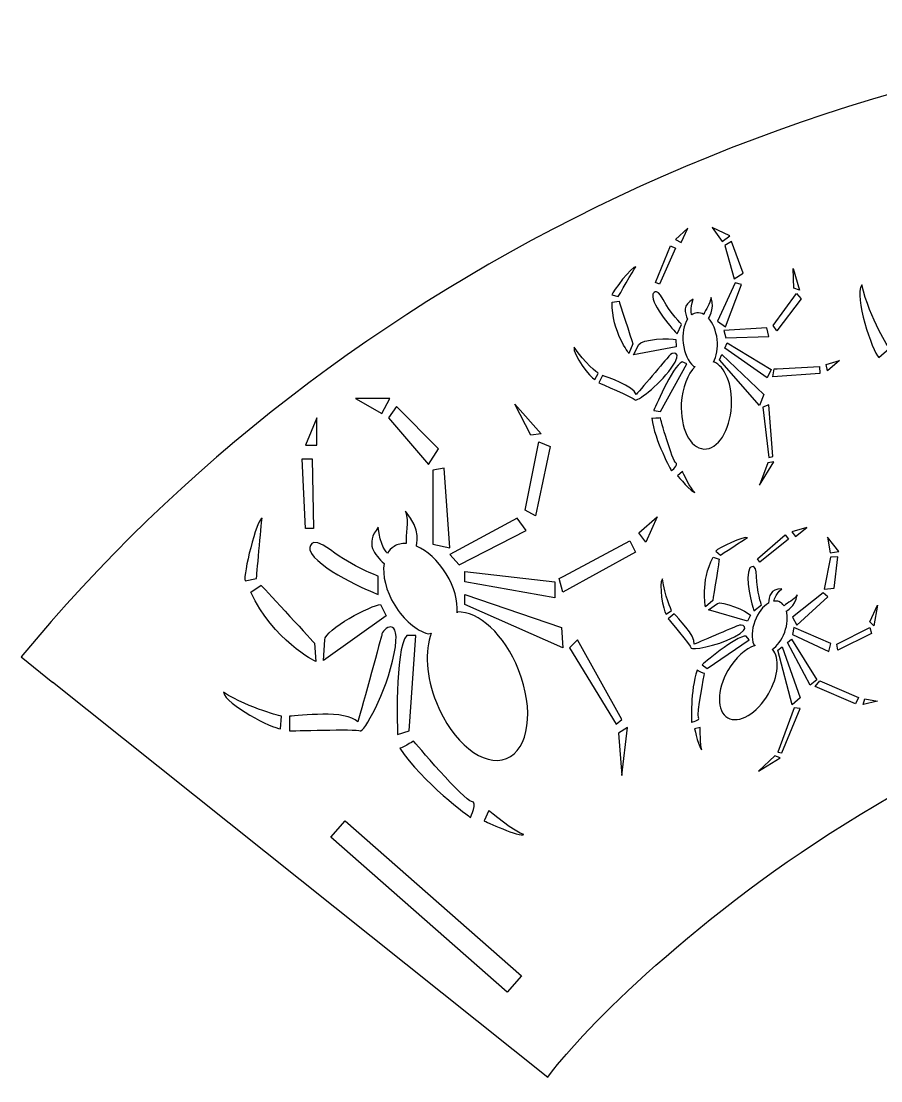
# Model space of a CAD drawing. Header units: centimetres. Extents: x -11 to 11, y -4.2 to 4.2.
# Drawn here: x -10.97 to -4.13, y -4.22 to 4.22 of the extents above; entities that cross this region are included whole.
import ezdxf

# ---------------------------------------------------------------- set-up
doc = ezdxf.new("R2010")
doc.units = ezdxf.units.CM
doc.header["$MEASUREMENT"] = 0
doc.layers.add('Camada 1', color=7, linetype='Continuous')

msp = doc.modelspace()

# ---------------------------------------------------------------- linework, layer by layer
at = {"layer": 'Camada 1'}
msp.add_open_spline([(10.71861, -1.06472), (10.71861, -1.06472), (9.12537, -2.3629), (9.12537, -2.3629), (9.12537, -2.3629), (9.12537, -2.3629), (9.12537, -2.3629), (9.12537, -2.3629), (9.12537, -2.3629), (9.12537, -2.3629), (8.46979, -2.91135), (8.46979, -2.91135), (8.46979, -2.91135), (8.46979, -2.91135), (8.82354, -3.13651), (8.82354, -3.13651), (8.82354, -3.13651), (8.82354, -3.13651), (7.47319, -4.13317), (7.47319, -4.13317), (7.47319, -4.13317), (7.47319, -4.13317), (7.40876, -3.68303), (7.40876, -3.68303), (7.40876, -3.68303), (7.40876, -3.68303), (6.78101, -4.22069), (6.78101, -4.22069), (6.78101, -4.22069), (6.52122, -3.93782), (4.72874, -1.20719), (0.40225, -0.84098), (0.40225, -0.84098), (-3.28406, -0.52893), (-6.35087, -3.58807), (-6.7778, -4.19211), (-6.7778, -4.19211), (-6.7778, -4.19211), (-10.72454, -1.04247), (-10.72454, -1.04247), (-10.72454, -1.04247), (-10.72454, -1.04247), (-10.72023, -1.0466), (-10.72023, -1.0466), (-10.72023, -1.0466), (-10.72023, -1.0466), (-10.97341, -0.84335), (-10.97341, -0.84335), (-10.97341, -0.84335), (-8.48, 2.18177), (-4.45632, 4.22073), (0.05255, 4.22073), (0.05255, 4.22073), (4.51025, 4.22073), (8.47461, 2.13171), (10.97344, -0.83514), (10.97344, -0.83514), (10.97344, -0.83514), (10.71861, -1.06472), (10.71861, -1.06472)], degree=3, knots=[0, 0, 0, 0, 0.0625, 0.0625, 0.0625, 0.0625, 0.125, 0.125, 0.125, 0.125, 0.1875, 0.1875, 0.1875, 0.1875, 0.25, 0.25, 0.25, 0.25, 0.3125, 0.3125, 0.3125, 0.3125, 0.375, 0.375, 0.375, 0.375, 0.4375, 0.4375, 0.4375, 0.4375, 0.5, 0.5, 0.5, 0.5, 0.5625, 0.5625, 0.5625, 0.5625, 0.625, 0.625, 0.625, 0.625, 0.6875, 0.6875, 0.6875, 0.6875, 0.75, 0.75, 0.75, 0.75, 0.8125, 0.8125, 0.8125, 0.8125, 0.875, 0.875, 0.875, 0.875, 1, 1, 1, 1], dxfattribs=at)
at = {"layer": 'Camada 1', "color": 7}
for points, knots in [([(-5.7622, 2.48053), (-5.7622, 2.48053), (-5.66343, 2.57097), (-5.66343, 2.57097), (-5.66343, 2.57097), (-5.66343, 2.57097), (-5.71548, 2.45892), (-5.71548, 2.45892), (-5.71548, 2.45892), (-5.71548, 2.45892), (-5.7622, 2.48053), (-5.7622, 2.48053)], [0, 0, 0, 0, 0.25, 0.25, 0.25, 0.25, 0.5, 0.5, 0.5, 0.5, 1, 1, 1, 1]), ([(-5.46783, 2.57671), (-5.46783, 2.57671), (-5.32776, 2.51176), (-5.32776, 2.51176), (-5.32776, 2.51176), (-5.32776, 2.51176), (-5.38861, 2.46619), (-5.38861, 2.46619), (-5.38861, 2.46619), (-5.38861, 2.46619), (-5.46783, 2.57671), (-5.46783, 2.57671)], [0, 0, 0, 0, 0.25, 0.25, 0.25, 0.25, 0.5, 0.5, 0.5, 0.5, 1, 1, 1, 1]), ([(-5.36919, 2.4345), (-5.36919, 2.4345), (-5.3149, 2.46606), (-5.3149, 2.46606), (-5.3149, 2.46606), (-5.3149, 2.46606), (-5.22224, 2.21312), (-5.22224, 2.21312), (-5.22224, 2.21312), (-5.22224, 2.21312), (-5.2946, 2.16719), (-5.2946, 2.16719), (-5.2946, 2.16719), (-5.2946, 2.16719), (-5.36919, 2.4345), (-5.36919, 2.4345)], [0, 0, 0, 0, 0.2, 0.2, 0.2, 0.2, 0.4, 0.4, 0.4, 0.4, 0.6, 0.6, 0.6, 0.6, 1, 1, 1, 1]), ([(-5.76014, 2.41153), (-5.76014, 2.41153), (-5.80218, 2.43098), (-5.80218, 2.43098), (-5.80218, 2.43098), (-5.80218, 2.43098), (-5.92029, 2.13962), (-5.92029, 2.13962), (-5.92029, 2.13962), (-5.92029, 2.13962), (-5.88761, 2.12446), (-5.88761, 2.12446), (-5.88761, 2.12446), (-5.88761, 2.12446), (-5.76014, 2.41153), (-5.76014, 2.41153)], [0, 0, 0, 0, 0.2, 0.2, 0.2, 0.2, 0.4, 0.4, 0.4, 0.4, 0.6, 0.6, 0.6, 0.6, 1, 1, 1, 1]), ([(-6.26753, 2.03961), (-6.266, 2.06726), (-6.10381, 2.27017), (-6.07833, 2.26395), (-6.07833, 2.26395), (-6.09598, 2.2381), (-6.2165, 2.02731), (-6.2165, 2.02731), (-6.2165, 2.02731), (-6.2165, 2.02731), (-6.26753, 2.03961), (-6.26753, 2.03961)], [0, 0, 0, 0, 0.25, 0.25, 0.25, 0.25, 0.5, 0.5, 0.5, 0.5, 1, 1, 1, 1]), ([(-4.77375, 2.07882), (-4.77375, 2.07882), (-4.82481, 2.25008), (-4.82481, 2.25008), (-4.82481, 2.25008), (-4.82481, 2.25008), (-4.8179, 2.09363), (-4.8179, 2.09363), (-4.8179, 2.09363), (-4.8179, 2.09363), (-4.77375, 2.07882), (-4.77375, 2.07882)], [0, 0, 0, 0, 0.25, 0.25, 0.25, 0.25, 0.5, 0.5, 0.5, 0.5, 1, 1, 1, 1]), ([(-5.94278, 2.04223), (-5.94278, 2.04223), (-5.91966, 2.11666), (-5.85872, 2.00323), (-5.85872, 2.00323), (-5.79779, 1.88986), (-5.71241, 1.80487), (-5.71241, 1.80487), (-5.71241, 1.80487), (-5.71241, 1.80487), (-5.74707, 1.7301), (-5.74707, 1.7301), (-5.74707, 1.7301), (-5.77075, 1.7524), (-5.95413, 1.95669), (-5.94278, 2.04223)], [0, 0, 0, 0, 0.2, 0.2, 0.2, 0.2, 0.4, 0.4, 0.4, 0.4, 0.6, 0.6, 0.6, 0.6, 1, 1, 1, 1]), ([(-5.2868, 2.13509), (-5.2868, 2.13509), (-5.23573, 2.12279), (-5.23573, 2.12279), (-5.23573, 2.12279), (-5.23573, 2.12279), (-5.36398, 1.7851), (-5.36398, 1.7851), (-5.36398, 1.7851), (-5.36398, 1.7851), (-5.42761, 1.83164), (-5.42761, 1.83164), (-5.42761, 1.83164), (-5.42761, 1.83164), (-5.2868, 2.13509), (-5.2868, 2.13509)], [0, 0, 0, 0, 0.2, 0.2, 0.2, 0.2, 0.4, 0.4, 0.4, 0.4, 0.6, 0.6, 0.6, 0.6, 1, 1, 1, 1]), ([(-4.05834, 1.61368), (-4.05834, 1.61368), (-4.14229, 1.54171), (-4.14229, 1.54171), (-4.14229, 1.54171), (-4.19253, 1.59061), (-4.34025, 2.02759), (-4.27781, 2.12051), (-4.27781, 2.12051), (-4.21026, 1.8453), (-4.05834, 1.61368), (-4.05834, 1.61368)], [0, 0, 0, 0, 0.25, 0.25, 0.25, 0.25, 0.5, 0.5, 0.5, 0.5, 1, 1, 1, 1]), ([(-4.98427, 1.79619), (-4.98427, 1.79619), (-4.95305, 1.75335), (-4.95305, 1.75335), (-4.95305, 1.75335), (-4.95305, 1.75335), (-4.7602, 2.01011), (-4.7602, 2.01011), (-4.7602, 2.01011), (-4.7602, 2.01011), (-4.79822, 2.0504), (-4.79822, 2.0504), (-4.79822, 2.0504), (-4.79822, 2.0504), (-4.98427, 1.79619), (-4.98427, 1.79619)], [0, 0, 0, 0, 0.2, 0.2, 0.2, 0.2, 0.4, 0.4, 0.4, 0.4, 0.6, 0.6, 0.6, 0.6, 1, 1, 1, 1]), ([(-6.13172, 1.5737), (-6.13172, 1.5737), (-6.10177, 1.65056), (-6.10177, 1.65056), (-6.10177, 1.65056), (-6.1146, 1.69625), (-6.2108, 1.99055), (-6.2108, 1.99055), (-6.2108, 1.99055), (-6.2108, 1.99055), (-6.26583, 1.98206), (-6.26583, 1.98206), (-6.26583, 1.98206), (-6.26806, 1.74476), (-6.13172, 1.5737), (-6.13172, 1.5737)], [0, 0, 0, 0, 0.2, 0.2, 0.2, 0.2, 0.4, 0.4, 0.4, 0.4, 0.6, 0.6, 0.6, 0.6, 1, 1, 1, 1]), ([(-5.49873, 1.85522), (-5.46373, 1.81712), (-5.43724, 1.75635), (-5.42909, 1.68581), (-5.42909, 1.68581), (-5.42089, 1.61527), (-5.43293, 1.54992), (-5.45825, 1.50478), (-5.45825, 1.50478), (-5.45825, 1.50478), (-5.45695, 1.50796), (-5.45695, 1.50796), (-5.45695, 1.50796), (-5.36699, 1.47102), (-5.30556, 1.32471), (-5.3149, 1.15374), (-5.3149, 1.15374), (-5.32548, 0.9593), (-5.42359, 0.80653), (-5.53403, 0.81253), (-5.53403, 0.81253), (-5.64447, 0.81856), (-5.72535, 0.9811), (-5.71474, 1.17559), (-5.71474, 1.17559), (-5.70786, 1.3019), (-5.66405, 1.41062), (-5.60396, 1.46967), (-5.60396, 1.46967), (-5.60396, 1.46967), (-5.61827, 1.47292), (-5.61827, 1.47292), (-5.61827, 1.47292), (-5.6592, 1.50943), (-5.69108, 1.57595), (-5.70019, 1.65445), (-5.70019, 1.65445), (-5.70903, 1.73076), (-5.69434, 1.80087), (-5.66463, 1.84601), (-5.66463, 1.84601), (-5.68529, 1.90004), (-5.70784, 1.96166), (-5.61928, 2.00569), (-5.61928, 2.00569), (-5.64926, 1.92878), (-5.63164, 1.88112), (-5.63164, 1.88112), (-5.63164, 1.88112), (-5.61928, 1.88988), (-5.60558, 1.89541), (-5.59095, 1.8971), (-5.59095, 1.8971), (-5.57227, 1.89924), (-5.5537, 1.89496), (-5.53615, 1.88535), (-5.53615, 1.88535), (-5.5202, 1.92565), (-5.48456, 1.96581), (-5.47686, 2.0191), (-5.47686, 2.0191), (-5.4461, 1.91401), (-5.49873, 1.85522), (-5.49873, 1.85522)], [0, 0, 0, 0, 0.0588235, 0.0588235, 0.0588235, 0.0588235, 0.1176471, 0.1176471, 0.1176471, 0.1176471, 0.1764706, 0.1764706, 0.1764706, 0.1764706, 0.2352941, 0.2352941, 0.2352941, 0.2352941, 0.2941176, 0.2941176, 0.2941176, 0.2941176, 0.3529412, 0.3529412, 0.3529412, 0.3529412, 0.4117647, 0.4117647, 0.4117647, 0.4117647, 0.4705882, 0.4705882, 0.4705882, 0.4705882, 0.5294118, 0.5294118, 0.5294118, 0.5294118, 0.5882353, 0.5882353, 0.5882353, 0.5882353, 0.6470588, 0.6470588, 0.6470588, 0.6470588, 0.7058824, 0.7058824, 0.7058824, 0.7058824, 0.7647059, 0.7647059, 0.7647059, 0.7647059, 0.8235294, 0.8235294, 0.8235294, 0.8235294, 0.8823529, 0.8823529, 0.8823529, 0.8823529, 1, 1, 1, 1]), ([(-5.377, 1.75706), (-5.377, 1.75706), (-5.03214, 1.7787), (-5.03214, 1.7787), (-5.03214, 1.7787), (-5.03214, 1.7787), (-5.01859, 1.71002), (-5.01859, 1.71002), (-5.01859, 1.71002), (-5.01859, 1.71002), (-5.35911, 1.69774), (-5.35911, 1.69774), (-5.35911, 1.69774), (-5.35911, 1.69774), (-5.377, 1.75706), (-5.377, 1.75706)], [0, 0, 0, 0, 0.2, 0.2, 0.2, 0.2, 0.4, 0.4, 0.4, 0.4, 0.6, 0.6, 0.6, 0.6, 1, 1, 1, 1]), ([(-5.75556, 1.6262), (-5.75556, 1.6262), (-5.75723, 1.68367), (-5.75723, 1.68367), (-5.75723, 1.68367), (-5.79459, 1.70103), (-6.03372, 1.68711), (-6.05322, 1.64509), (-6.05322, 1.64509), (-6.05322, 1.64509), (-6.09693, 1.56317), (-6.09693, 1.56317), (-6.09693, 1.56317), (-6.09693, 1.56317), (-5.75556, 1.6262), (-5.75556, 1.6262)], [0, 0, 0, 0, 0.2, 0.2, 0.2, 0.2, 0.4, 0.4, 0.4, 0.4, 0.6, 0.6, 0.6, 0.6, 1, 1, 1, 1]), ([(-6.37585, 1.4145), (-6.37585, 1.4145), (-6.40432, 1.36529), (-6.40432, 1.36529), (-6.40432, 1.36529), (-6.43702, 1.38048), (-6.58302, 1.56733), (-6.56855, 1.62307), (-6.56855, 1.62307), (-6.48896, 1.50102), (-6.37585, 1.4145), (-6.37585, 1.4145)], [0, 0, 0, 0, 0.25, 0.25, 0.25, 0.25, 0.5, 0.5, 0.5, 0.5, 1, 1, 1, 1]), ([(-5.81104, 1.55547), (-5.79802, 1.58349), (-5.68579, 1.60524), (-5.79432, 1.45691), (-5.79432, 1.45691), (-5.90285, 1.30861), (-6.07205, 1.18846), (-6.08176, 1.20429), (-6.08176, 1.20429), (-6.09144, 1.22017), (-6.37129, 1.33865), (-6.37129, 1.33865), (-6.37129, 1.33865), (-6.37129, 1.33865), (-6.34314, 1.39932), (-6.34314, 1.39932), (-6.34314, 1.39932), (-6.30573, 1.38199), (-6.09663, 1.31905), (-6.07374, 1.24602), (-6.07374, 1.24602), (-6.02475, 1.30274), (-5.81104, 1.55547), (-5.81104, 1.55547)], [0, 0, 0, 0, 0.1428571, 0.1428571, 0.1428571, 0.1428571, 0.2857143, 0.2857143, 0.2857143, 0.2857143, 0.4285714, 0.4285714, 0.4285714, 0.4285714, 0.5714286, 0.5714286, 0.5714286, 0.5714286, 0.7142857, 0.7142857, 0.7142857, 0.7142857, 1, 1, 1, 1]), ([(-5.34879, 1.65884), (-5.34879, 1.65884), (-5.36829, 1.61683), (-5.36829, 1.61683), (-5.36829, 1.61683), (-5.36829, 1.61683), (-5.02965, 1.38032), (-5.02965, 1.38032), (-5.02965, 1.38032), (-5.02965, 1.38032), (-4.99936, 1.4457), (-4.99936, 1.4457), (-4.99936, 1.4457), (-4.99936, 1.4457), (-5.34879, 1.65884), (-5.34879, 1.65884)], [0, 0, 0, 0, 0.2, 0.2, 0.2, 0.2, 0.4, 0.4, 0.4, 0.4, 0.6, 0.6, 0.6, 0.6, 1, 1, 1, 1]), ([(-5.39216, 1.56545), (-5.39216, 1.56545), (-5.41163, 1.52338), (-5.41163, 1.52338), (-5.41163, 1.52338), (-5.41163, 1.52338), (-5.09225, 1.15963), (-5.09225, 1.15963), (-5.09225, 1.15963), (-5.09225, 1.15963), (-5.05799, 1.24586), (-5.05799, 1.24586), (-5.05799, 1.24586), (-5.05799, 1.24586), (-5.39216, 1.56545), (-5.39216, 1.56545)], [0, 0, 0, 0, 0.2, 0.2, 0.2, 0.2, 0.4, 0.4, 0.4, 0.4, 0.6, 0.6, 0.6, 0.6, 1, 1, 1, 1]), ([(-5.70831, 1.50779), (-5.70831, 1.50779), (-5.67095, 1.49049), (-5.67095, 1.49049), (-5.67095, 1.49049), (-5.67095, 1.49049), (-5.88095, 1.11116), (-5.88095, 1.11116), (-5.88095, 1.11116), (-5.88095, 1.11116), (-5.93413, 1.11883), (-5.93413, 1.11883), (-5.93413, 1.11883), (-5.93413, 1.11883), (-5.78784, 1.47088), (-5.70831, 1.50779)], [0, 0, 0, 0, 0.2, 0.2, 0.2, 0.2, 0.4, 0.4, 0.4, 0.4, 0.6, 0.6, 0.6, 0.6, 1, 1, 1, 1]), ([(-4.97414, 1.45099), (-4.97414, 1.45099), (-4.98613, 1.38844), (-4.98613, 1.38844), (-4.98613, 1.38844), (-4.98613, 1.38844), (-4.61142, 1.41329), (-4.61142, 1.41329), (-4.61142, 1.41329), (-4.61142, 1.41329), (-4.61309, 1.47086), (-4.61309, 1.47086), (-4.61309, 1.47086), (-4.61309, 1.47086), (-4.95112, 1.45173), (-4.95112, 1.45173), (-4.95112, 1.45173), (-4.95112, 1.45173), (-4.97414, 1.45099), (-4.97414, 1.45099)], [0, 0, 0, 0, 0.1666667, 0.1666667, 0.1666667, 0.1666667, 0.3333333, 0.3333333, 0.3333333, 0.3333333, 0.5, 0.5, 0.5, 0.5, 0.6666667, 0.6666667, 0.6666667, 0.6666667, 1, 1, 1, 1]), ([(-4.56057, 1.4862), (-4.56057, 1.4862), (-4.54988, 1.43585), (-4.54988, 1.43585), (-4.54988, 1.43585), (-4.54988, 1.43585), (-4.4555, 1.5169), (-4.4555, 1.5169), (-4.4555, 1.5169), (-4.4555, 1.5169), (-4.56057, 1.4862), (-4.56057, 1.4862)], [0, 0, 0, 0, 0.25, 0.25, 0.25, 0.25, 0.5, 0.5, 0.5, 0.5, 1, 1, 1, 1]), ([(-8.31003, 1.21405), (-8.31003, 1.21405), (-8.03802, 1.21405), (-8.03802, 1.21405), (-8.03802, 1.21405), (-8.03802, 1.21405), (-8.10149, 1.09616), (-8.10149, 1.09616), (-8.10149, 1.09616), (-8.10149, 1.09616), (-8.31003, 1.21405), (-8.31003, 1.21405)], [0, 0, 0, 0, 0.25, 0.25, 0.25, 0.25, 0.5, 0.5, 0.5, 0.5, 1, 1, 1, 1]), ([(-8.04709, 1.05991), (-8.04709, 1.05991), (-7.98362, 1.15058), (-7.98362, 1.15058), (-7.98362, 1.15058), (-7.98362, 1.15058), (-7.64815, 0.81506), (-7.64815, 0.81506), (-7.64815, 0.81506), (-7.64815, 0.81506), (-7.72972, 0.68812), (-7.72972, 0.68812), (-7.72972, 0.68812), (-7.72972, 0.68812), (-8.04709, 1.05991), (-8.04709, 1.05991)], [0, 0, 0, 0, 0.2, 0.2, 0.2, 0.2, 0.4, 0.4, 0.4, 0.4, 0.6, 0.6, 0.6, 0.6, 1, 1, 1, 1]), ([(-6.83212, 0.93296), (-6.83212, 0.93296), (-7.04067, 1.16868), (-7.04067, 1.16868), (-7.04067, 1.16868), (-7.04067, 1.16868), (-6.9137, 0.92391), (-6.9137, 0.92391), (-6.9137, 0.92391), (-6.9137, 0.92391), (-6.83212, 0.93296), (-6.83212, 0.93296)], [0, 0, 0, 0, 0.25, 0.25, 0.25, 0.25, 0.5, 0.5, 0.5, 0.5, 1, 1, 1, 1]), ([(-5.06431, 1.14664), (-5.06431, 1.14664), (-5.01645, 1.16415), (-5.01645, 1.16415), (-5.01645, 1.16415), (-5.01645, 1.16415), (-4.98594, 0.75275), (-4.98594, 0.75275), (-4.98594, 0.75275), (-4.98594, 0.75275), (-5.01796, 0.74484), (-5.01796, 0.74484), (-5.01796, 0.74484), (-5.01796, 0.74484), (-5.06431, 1.14664), (-5.06431, 1.14664)], [0, 0, 0, 0, 0.2, 0.2, 0.2, 0.2, 0.4, 0.4, 0.4, 0.4, 0.6, 0.6, 0.6, 0.6, 1, 1, 1, 1]), ([(-8.709, 0.84229), (-8.709, 0.84229), (-8.6183, 1.05991), (-8.6183, 1.05991), (-8.6183, 1.05991), (-8.6183, 1.05991), (-8.6183, 0.84229), (-8.6183, 0.84229), (-8.6183, 0.84229), (-8.6183, 0.84229), (-8.709, 0.84229), (-8.709, 0.84229)], [0, 0, 0, 0, 0.25, 0.25, 0.25, 0.25, 0.5, 0.5, 0.5, 0.5, 1, 1, 1, 1]), ([(-5.88174, 1.06046), (-5.88174, 1.06046), (-5.78638, 0.71544), (-5.75839, 0.70243), (-5.75839, 0.70243), (-5.73034, 0.68941), (-5.79339, 0.63925), (-5.79339, 0.63925), (-5.79339, 0.63925), (-5.79339, 0.63925), (-5.92706, 0.87714), (-5.95079, 1.05843), (-5.95079, 1.05843), (-5.95297, 1.05377), (-5.88174, 1.06046), (-5.88174, 1.06046)], [0, 0, 0, 0, 0.2, 0.2, 0.2, 0.2, 0.4, 0.4, 0.4, 0.4, 0.6, 0.6, 0.6, 0.6, 1, 1, 1, 1]), ([(-6.95904, 0.32545), (-6.95904, 0.32545), (-6.87742, 0.28007), (-6.87742, 0.28007), (-6.87742, 0.28007), (-6.87742, 0.28007), (-6.75958, 0.83321), (-6.75958, 0.83321), (-6.75958, 0.83321), (-6.75958, 0.83321), (-6.85022, 0.86949), (-6.85022, 0.86949), (-6.85022, 0.86949), (-6.85022, 0.86949), (-6.95904, 0.32545), (-6.95904, 0.32545)], [0, 0, 0, 0, 0.2, 0.2, 0.2, 0.2, 0.4, 0.4, 0.4, 0.4, 0.6, 0.6, 0.6, 0.6, 1, 1, 1, 1]), ([(-8.6546, 0.73344), (-8.6546, 0.73344), (-8.7362, 0.73344), (-8.7362, 0.73344), (-8.7362, 0.73344), (-8.7362, 0.73344), (-8.709, 0.18041), (-8.709, 0.18041), (-8.709, 0.18041), (-8.709, 0.18041), (-8.64553, 0.18041), (-8.64553, 0.18041), (-8.64553, 0.18041), (-8.64553, 0.18041), (-8.6546, 0.73344), (-8.6546, 0.73344)], [0, 0, 0, 0, 0.2, 0.2, 0.2, 0.2, 0.4, 0.4, 0.4, 0.4, 0.6, 0.6, 0.6, 0.6, 1, 1, 1, 1]), ([(-5.02595, 0.70322), (-5.02595, 0.70322), (-4.97777, 0.7092), (-4.97777, 0.7092), (-4.97777, 0.7092), (-4.97777, 0.7092), (-5.09212, 0.52394), (-5.09212, 0.52394), (-5.09212, 0.52394), (-5.09212, 0.52394), (-5.02595, 0.70322), (-5.02595, 0.70322)], [0, 0, 0, 0, 0.25, 0.25, 0.25, 0.25, 0.5, 0.5, 0.5, 0.5, 1, 1, 1, 1]), ([(-7.6935, 0.64277), (-7.6935, 0.64277), (-7.6028, 0.66092), (-7.6028, 0.66092), (-7.6028, 0.66092), (-7.6028, 0.66092), (-7.55745, 0.02626), (-7.55745, 0.02626), (-7.55745, 0.02626), (-7.55745, 0.02626), (-7.6935, 0.05346), (-7.6935, 0.05346), (-7.6935, 0.05346), (-7.6935, 0.05346), (-7.6935, 0.64277), (-7.6935, 0.64277)], [0, 0, 0, 0, 0.2, 0.2, 0.2, 0.2, 0.4, 0.4, 0.4, 0.4, 0.6, 0.6, 0.6, 0.6, 1, 1, 1, 1]), ([(-5.74387, 0.59922), (-5.74387, 0.59922), (-5.70572, 0.63261), (-5.70572, 0.63261), (-5.70572, 0.63261), (-5.70572, 0.63261), (-5.63693, 0.48722), (-5.6064, 0.46732), (-5.6064, 0.46732), (-5.62689, 0.45981), (-5.74387, 0.59922), (-5.74387, 0.59922)], [0, 0, 0, 0, 0.25, 0.25, 0.25, 0.25, 0.5, 0.5, 0.5, 0.5, 1, 1, 1, 1]), ([(-9.18956, -0.23668), (-9.20768, -0.19136), (-9.09889, 0.25293), (-9.05354, 0.26198), (-9.05354, 0.26198), (-9.06262, 0.20761), (-9.09889, -0.21858), (-9.09889, -0.21858), (-9.09889, -0.21858), (-9.09889, -0.21858), (-9.18956, -0.23668), (-9.18956, -0.23668)], [0, 0, 0, 0, 0.25, 0.25, 0.25, 0.25, 0.5, 0.5, 0.5, 0.5, 1, 1, 1, 1]), ([(-7.82468, 0.03848), (-7.74057, 0.00348), (-7.65326, -0.07397), (-7.58793, -0.18057), (-7.58793, -0.18057), (-7.52255, -0.28728), (-7.49326, -0.40052), (-7.50035, -0.49138), (-7.50035, -0.49138), (-7.50035, -0.49138), (-7.50056, -0.48537), (-7.50056, -0.48537), (-7.50056, -0.48537), (-7.3294, -0.47775), (-7.12289, -0.66592), (-7.01108, -0.94598), (-7.01108, -0.94598), (-6.88395, -1.26454), (-6.92745, -1.58135), (-7.10829, -1.6535), (-7.10829, -1.6535), (-7.28921, -1.7257), (-7.53885, -1.52602), (-7.66606, -1.20744), (-7.66606, -1.20744), (-7.74866, -1.00051), (-7.75925, -0.7944), (-7.70699, -0.65552), (-7.70699, -0.65552), (-7.70699, -0.65552), (-7.73223, -0.66092), (-7.73223, -0.66092), (-7.73223, -0.66092), (-7.82475, -0.6329), (-7.92493, -0.5503), (-7.99769, -0.43158), (-7.99769, -0.43158), (-8.06836, -0.31622), (-8.09686, -0.19332), (-8.08281, -0.09921), (-8.08281, -0.09921), (-8.15586, -0.02814), (-8.23746, 0.05348), (-8.12866, 0.18948), (-8.12866, 0.18948), (-8.11961, 0.04444), (-8.05608, -0.01864), (-8.05608, -0.01864), (-8.05608, -0.01864), (-8.04277, 0.00451), (-8.02507, 0.0234), (-8.00295, 0.037), (-8.00295, 0.037), (-7.97467, 0.05436), (-7.94183, 0.06124), (-7.90669, 0.05888), (-7.90669, 0.05888), (-7.91108, 0.13513), (-7.88386, 0.22575), (-7.91108, 0.31645), (-7.91108, 0.31645), (-7.78415, 0.17136), (-7.82468, 0.03848), (-7.82468, 0.03848)], [0, 0, 0, 0, 0.0588235, 0.0588235, 0.0588235, 0.0588235, 0.1176471, 0.1176471, 0.1176471, 0.1176471, 0.1764706, 0.1764706, 0.1764706, 0.1764706, 0.2352941, 0.2352941, 0.2352941, 0.2352941, 0.2941176, 0.2941176, 0.2941176, 0.2941176, 0.3529412, 0.3529412, 0.3529412, 0.3529412, 0.4117647, 0.4117647, 0.4117647, 0.4117647, 0.4705882, 0.4705882, 0.4705882, 0.4705882, 0.5294118, 0.5294118, 0.5294118, 0.5294118, 0.5882353, 0.5882353, 0.5882353, 0.5882353, 0.6470588, 0.6470588, 0.6470588, 0.6470588, 0.7058824, 0.7058824, 0.7058824, 0.7058824, 0.7647059, 0.7647059, 0.7647059, 0.7647059, 0.8235294, 0.8235294, 0.8235294, 0.8235294, 0.8823529, 0.8823529, 0.8823529, 0.8823529, 1, 1, 1, 1]), ([(-7.55745, -0.02816), (-7.55745, -0.02816), (-7.02252, 0.26198), (-7.02252, 0.26198), (-7.02252, 0.26198), (-7.02252, 0.26198), (-6.95, 0.16223), (-6.95, 0.16223), (-6.95, 0.16223), (-6.95, 0.16223), (-7.48493, -0.10974), (-7.48493, -0.10974), (-7.48493, -0.10974), (-7.48493, -0.10974), (-7.55745, -0.02816), (-7.55745, -0.02816)], [0, 0, 0, 0, 0.2, 0.2, 0.2, 0.2, 0.4, 0.4, 0.4, 0.4, 0.6, 0.6, 0.6, 0.6, 1, 1, 1, 1]), ([(-6.05234, 0.14413), (-6.05234, 0.14413), (-5.99792, 0.07156), (-5.99792, 0.07156), (-5.99792, 0.07156), (-5.99792, 0.07156), (-5.90725, 0.27103), (-5.90725, 0.27103), (-5.90725, 0.27103), (-5.90725, 0.27103), (-6.05234, 0.14413), (-6.05234, 0.14413)], [0, 0, 0, 0, 0.25, 0.25, 0.25, 0.25, 0.5, 0.5, 0.5, 0.5, 1, 1, 1, 1]), ([(-4.83415, 0.15326), (-4.83415, 0.15326), (-4.71413, 0.18694), (-4.71413, 0.18694), (-4.71413, 0.18694), (-4.71413, 0.18694), (-4.80446, 0.11566), (-4.80446, 0.11566), (-4.80446, 0.11566), (-4.80446, 0.11566), (-4.83415, 0.15326), (-4.83415, 0.15326)], [0, 0, 0, 0, 0.25, 0.25, 0.25, 0.25, 0.5, 0.5, 0.5, 0.5, 1, 1, 1, 1]), ([(-8.67272, 0.00808), (-8.67272, 0.00808), (-8.69087, 0.14413), (-8.5095, 0.00808), (-8.5095, 0.00808), (-8.32815, -0.12792), (-8.12869, -0.20041), (-8.12869, -0.20041), (-8.12869, -0.20041), (-8.12869, -0.20041), (-8.12869, -0.34551), (-8.12869, -0.34551), (-8.12869, -0.34551), (-8.18311, -0.32738), (-8.6274, -0.13696), (-8.67272, 0.00808)], [0, 0, 0, 0, 0.2, 0.2, 0.2, 0.2, 0.4, 0.4, 0.4, 0.4, 0.6, 0.6, 0.6, 0.6, 1, 1, 1, 1]), ([(-5.43923, -0.00089), (-5.42637, 0.02147), (-5.20637, 0.12193), (-5.18777, 0.10608), (-5.18777, 0.10608), (-5.2133, 0.09203), (-5.402, -0.03256), (-5.402, -0.03256), (-5.402, -0.03256), (-5.402, -0.03256), (-5.43923, -0.00089), (-5.43923, -0.00089)], [0, 0, 0, 0, 0.25, 0.25, 0.25, 0.25, 0.5, 0.5, 0.5, 0.5, 1, 1, 1, 1]), ([(-4.86148, 0.09505), (-4.86148, 0.09505), (-4.8882, 0.12887), (-4.8882, 0.12887), (-4.8882, 0.12887), (-4.8882, 0.12887), (-5.10873, -0.06362), (-5.10873, -0.06362), (-5.10873, -0.06362), (-5.10873, -0.06362), (-5.08794, -0.08992), (-5.08794, -0.08992), (-5.08794, -0.08992), (-5.08794, -0.08992), (-4.86148, 0.09505), (-4.86148, 0.09505)], [0, 0, 0, 0, 0.2, 0.2, 0.2, 0.2, 0.4, 0.4, 0.4, 0.4, 0.6, 0.6, 0.6, 0.6, 1, 1, 1, 1]), ([(-4.54919, 0.10955), (-4.54919, 0.10955), (-4.46008, -0.00327), (-4.46008, -0.00327), (-4.46008, -0.00327), (-4.46008, -0.00327), (-4.52977, -0.01557), (-4.52977, -0.01557), (-4.52977, -0.01557), (-4.52977, -0.01557), (-4.54919, 0.10955), (-4.54919, 0.10955)], [0, 0, 0, 0, 0.25, 0.25, 0.25, 0.25, 0.5, 0.5, 0.5, 0.5, 1, 1, 1, 1]), ([(-6.68703, -0.21859), (-6.68703, -0.21859), (-6.6598, -0.32738), (-6.6598, -0.32738), (-6.6598, -0.32738), (-6.6598, -0.32738), (-6.07957, -0.01001), (-6.07957, -0.01001), (-6.07957, -0.01001), (-6.07957, -0.01001), (-6.12487, 0.08066), (-6.12487, 0.08066), (-6.12487, 0.08066), (-6.12487, 0.08066), (-6.65081, -0.20041), (-6.65081, -0.20041), (-6.65081, -0.20041), (-6.65081, -0.20041), (-6.68703, -0.21859), (-6.68703, -0.21859)], [0, 0, 0, 0, 0.1666667, 0.1666667, 0.1666667, 0.1666667, 0.3333333, 0.3333333, 0.3333333, 0.3333333, 0.5, 0.5, 0.5, 0.5, 0.6666667, 0.6666667, 0.6666667, 0.6666667, 1, 1, 1, 1]), ([(-5.52209, -0.44507), (-5.52209, -0.44507), (-5.46491, -0.39377), (-5.46491, -0.39377), (-5.46491, -0.39377), (-5.45639, -0.3504), (-5.41271, -0.06547), (-5.41271, -0.06547), (-5.41271, -0.06547), (-5.41271, -0.06547), (-5.462, -0.04944), (-5.462, -0.04944), (-5.462, -0.04944), (-5.56353, -0.24565), (-5.52209, -0.44507), (-5.52209, -0.44507)], [0, 0, 0, 0, 0.2, 0.2, 0.2, 0.2, 0.4, 0.4, 0.4, 0.4, 0.6, 0.6, 0.6, 0.6, 1, 1, 1, 1]), ([(-5.16832, -0.13511), (-5.16832, -0.13511), (-5.11784, -0.08299), (-5.11485, -0.20282), (-5.11485, -0.20282), (-5.11186, -0.32262), (-5.07659, -0.42912), (-5.07659, -0.42912), (-5.07659, -0.42912), (-5.07659, -0.42912), (-5.13678, -0.47669), (-5.13678, -0.47669), (-5.13678, -0.47669), (-5.14707, -0.44814), (-5.21367, -0.20141), (-5.16832, -0.13511)], [0, 0, 0, 0, 0.2, 0.2, 0.2, 0.2, 0.4, 0.4, 0.4, 0.4, 0.6, 0.6, 0.6, 0.6, 1, 1, 1, 1]), ([(-4.52699, -0.05005), (-4.52699, -0.05005), (-4.46857, -0.04666), (-4.46857, -0.04666), (-4.46857, -0.04666), (-4.46857, -0.04666), (-4.49784, -0.29574), (-4.49784, -0.29574), (-4.49784, -0.29574), (-4.49784, -0.29574), (-4.57724, -0.30352), (-4.57724, -0.30352), (-4.57724, -0.30352), (-4.57724, -0.30352), (-4.52699, -0.05005), (-4.52699, -0.05005)], [0, 0, 0, 0, 0.2, 0.2, 0.2, 0.2, 0.4, 0.4, 0.4, 0.4, 0.6, 0.6, 0.6, 0.6, 1, 1, 1, 1]), ([(-7.43961, -0.16416), (-7.43961, -0.16416), (-7.43961, -0.24578), (-7.43961, -0.24578), (-7.43961, -0.24578), (-7.43961, -0.24578), (-6.72333, -0.37273), (-6.72333, -0.37273), (-6.72333, -0.37273), (-6.72333, -0.37273), (-6.72333, -0.24578), (-6.72333, -0.24578), (-6.72333, -0.24578), (-6.72333, -0.24578), (-7.43961, -0.16416), (-7.43961, -0.16416)], [0, 0, 0, 0, 0.2, 0.2, 0.2, 0.2, 0.4, 0.4, 0.4, 0.4, 0.6, 0.6, 0.6, 0.6, 1, 1, 1, 1]), ([(-5.79181, -0.47481), (-5.79181, -0.47481), (-5.83613, -0.50373), (-5.83613, -0.50373), (-5.83613, -0.50373), (-5.85693, -0.47738), (-5.89976, -0.26079), (-5.86433, -0.2206), (-5.86433, -0.2206), (-5.84944, -0.35543), (-5.79181, -0.47481), (-5.79181, -0.47481)], [0, 0, 0, 0, 0.25, 0.25, 0.25, 0.25, 0.5, 0.5, 0.5, 0.5, 1, 1, 1, 1]), ([(-8.6274, -0.88044), (-8.6274, -0.88044), (-8.63648, -0.73542), (-8.63648, -0.73542), (-8.63648, -0.73542), (-8.69088, -0.67195), (-9.06262, -0.27301), (-9.06262, -0.27301), (-9.06262, -0.27301), (-9.06262, -0.27301), (-9.14422, -0.32738), (-9.14422, -0.32738), (-9.14422, -0.32738), (-8.97194, -0.7082), (-8.6274, -0.88044), (-8.6274, -0.88044)], [0, 0, 0, 0, 0.2, 0.2, 0.2, 0.2, 0.4, 0.4, 0.4, 0.4, 0.6, 0.6, 0.6, 0.6, 1, 1, 1, 1]), ([(-4.87789, -0.47698), (-4.86485, -0.52334), (-4.86836, -0.58496), (-4.89117, -0.64697), (-4.89117, -0.64697), (-4.914, -0.70904), (-4.95142, -0.75828), (-4.99142, -0.78514), (-4.99142, -0.78514), (-4.99142, -0.78514), (-4.98901, -0.78308), (-4.98901, -0.78308), (-4.98901, -0.78308), (-4.92977, -0.85161), (-4.94017, -0.99893), (-5.01973, -1.13707), (-5.01973, -1.13707), (-5.11022, -1.29421), (-5.25592, -1.37996), (-5.34511, -1.32858), (-5.34511, -1.32858), (-5.43435, -1.2772), (-5.4333, -1.10821), (-5.34281, -0.95102), (-5.34281, -0.95102), (-5.28405, -0.84894), (-5.202, -0.777), (-5.12725, -0.75316), (-5.12725, -0.75316), (-5.12725, -0.75316), (-5.13775, -0.74446), (-5.13775, -0.74446), (-5.13775, -0.74446), (-5.15646, -0.69691), (-5.155, -0.62828), (-5.12957, -0.5592), (-5.12957, -0.5592), (-5.10486, -0.4921), (-5.06324, -0.44001), (-5.01956, -0.41498), (-5.01956, -0.41498), (-5.01403, -0.3614), (-5.00689, -0.30079), (-4.91484, -0.30137), (-4.91484, -0.30137), (-4.97204, -0.35267), (-4.97741, -0.39972), (-4.97741, -0.39972), (-4.97741, -0.39972), (-4.96344, -0.39763), (-4.94976, -0.39879), (-4.9369, -0.40353), (-4.9369, -0.40353), (-4.92044, -0.40959), (-4.90682, -0.42094), (-4.89629, -0.43629), (-4.89629, -0.43629), (-4.86607, -0.40949), (-4.81959, -0.3911), (-4.79088, -0.35006), (-4.79088, -0.35006), (-4.80949, -0.45025), (-4.87789, -0.47698), (-4.87789, -0.47698)], [0, 0, 0, 0, 0.0588235, 0.0588235, 0.0588235, 0.0588235, 0.1176471, 0.1176471, 0.1176471, 0.1176471, 0.1764706, 0.1764706, 0.1764706, 0.1764706, 0.2352941, 0.2352941, 0.2352941, 0.2352941, 0.2941176, 0.2941176, 0.2941176, 0.2941176, 0.3529412, 0.3529412, 0.3529412, 0.3529412, 0.4117647, 0.4117647, 0.4117647, 0.4117647, 0.4705882, 0.4705882, 0.4705882, 0.4705882, 0.5294118, 0.5294118, 0.5294118, 0.5294118, 0.5882353, 0.5882353, 0.5882353, 0.5882353, 0.6470588, 0.6470588, 0.6470588, 0.6470588, 0.7058824, 0.7058824, 0.7058824, 0.7058824, 0.7647059, 0.7647059, 0.7647059, 0.7647059, 0.8235294, 0.8235294, 0.8235294, 0.8235294, 0.8823529, 0.8823529, 0.8823529, 0.8823529, 1, 1, 1, 1]), ([(-4.5842, -0.33341), (-4.5842, -0.33341), (-4.54697, -0.36509), (-4.54697, -0.36509), (-4.54697, -0.36509), (-4.54697, -0.36509), (-4.79539, -0.59183), (-4.79539, -0.59183), (-4.79539, -0.59183), (-4.79539, -0.59183), (-4.82865, -0.52645), (-4.82865, -0.52645), (-4.82865, -0.52645), (-4.82865, -0.52645), (-4.5842, -0.33341), (-4.5842, -0.33341)], [0, 0, 0, 0, 0.2, 0.2, 0.2, 0.2, 0.4, 0.4, 0.4, 0.4, 0.6, 0.6, 0.6, 0.6, 1, 1, 1, 1]), ([(-7.43961, -0.34553), (-7.43961, -0.34553), (-7.43961, -0.42713), (-7.43961, -0.42713), (-7.43961, -0.42713), (-7.43961, -0.42713), (-6.6598, -0.77167), (-6.6598, -0.77167), (-6.6598, -0.77167), (-6.6598, -0.77167), (-6.6689, -0.60848), (-6.6689, -0.60848), (-6.6689, -0.60848), (-6.6689, -0.60848), (-7.43961, -0.34553), (-7.43961, -0.34553)], [0, 0, 0, 0, 0.2, 0.2, 0.2, 0.2, 0.4, 0.4, 0.4, 0.4, 0.6, 0.6, 0.6, 0.6, 1, 1, 1, 1]), ([(-5.18745, -0.55942), (-5.18745, -0.55942), (-5.1647, -0.51092), (-5.1647, -0.51092), (-5.1647, -0.51092), (-5.18846, -0.48081), (-5.39301, -0.39196), (-5.42688, -0.41871), (-5.42688, -0.41871), (-5.42688, -0.41871), (-5.49758, -0.4684), (-5.49758, -0.4684), (-5.49758, -0.4684), (-5.49758, -0.4684), (-5.18745, -0.55942), (-5.18745, -0.55942)], [0, 0, 0, 0, 0.2, 0.2, 0.2, 0.2, 0.4, 0.4, 0.4, 0.4, 0.6, 0.6, 0.6, 0.6, 1, 1, 1, 1]), ([(-8.10149, -0.67192), (-8.10149, -0.6175), (-7.93829, -0.4996), (-8.00174, -0.81696), (-8.00174, -0.81696), (-8.06521, -1.1343), (-8.24653, -1.45167), (-8.27376, -1.43357), (-8.27376, -1.43357), (-8.30096, -1.41539), (-8.83592, -1.43357), (-8.83592, -1.43357), (-8.83592, -1.43357), (-8.83592, -1.43357), (-8.83592, -1.31567), (-8.83592, -1.31567), (-8.83592, -1.31567), (-8.76337, -1.31567), (-8.38258, -1.26125), (-8.29188, -1.36099), (-8.29188, -1.36099), (-8.25564, -1.23408), (-8.10149, -0.67192), (-8.10149, -0.67192)], [0, 0, 0, 0, 0.1428571, 0.1428571, 0.1428571, 0.1428571, 0.2857143, 0.2857143, 0.2857143, 0.2857143, 0.4285714, 0.4285714, 0.4285714, 0.4285714, 0.5714286, 0.5714286, 0.5714286, 0.5714286, 0.7142857, 0.7142857, 0.7142857, 0.7142857, 1, 1, 1, 1]), ([(-8.06521, -0.51778), (-8.06521, -0.51778), (-8.11053, -0.42713), (-8.11053, -0.42713), (-8.11053, -0.42713), (-8.18308, -0.42713), (-8.55482, -0.62655), (-8.55482, -0.70817), (-8.55482, -0.70817), (-8.55482, -0.70817), (-8.5639, -0.87139), (-8.5639, -0.87139), (-8.5639, -0.87139), (-8.5639, -0.87139), (-8.06521, -0.51778), (-8.06521, -0.51778)], [0, 0, 0, 0, 0.2, 0.2, 0.2, 0.2, 0.4, 0.4, 0.4, 0.4, 0.6, 0.6, 0.6, 0.6, 1, 1, 1, 1]), ([(-5.2633, -0.59488), (-5.2407, -0.57707), (-5.13831, -0.60615), (-5.29079, -0.68378), (-5.29079, -0.68378), (-5.44324, -0.76146), (-5.63433, -0.7902), (-5.63573, -0.77297), (-5.63573, -0.77297), (-5.63711, -0.75575), (-5.81993, -0.53977), (-5.81993, -0.53977), (-5.81993, -0.53977), (-5.81993, -0.53977), (-5.77101, -0.50114), (-5.77101, -0.50114), (-5.77101, -0.50114), (-5.74722, -0.53125), (-5.5999, -0.6714), (-5.61157, -0.7417), (-5.61157, -0.7417), (-5.54702, -0.71513), (-5.2633, -0.59488), (-5.2633, -0.59488)], [0, 0, 0, 0, 0.1428571, 0.1428571, 0.1428571, 0.1428571, 0.2857143, 0.2857143, 0.2857143, 0.2857143, 0.4285714, 0.4285714, 0.4285714, 0.4285714, 0.5714286, 0.5714286, 0.5714286, 0.5714286, 0.7142857, 0.7142857, 0.7142857, 0.7142857, 1, 1, 1, 1]), ([(-4.18155, -0.5957), (-4.18155, -0.5957), (-4.15211, -0.43192), (-4.15211, -0.43192), (-4.15211, -0.43192), (-4.15211, -0.43192), (-4.21206, -0.56482), (-4.21206, -0.56482), (-4.21206, -0.56482), (-4.21206, -0.56482), (-4.18155, -0.5957), (-4.18155, -0.5957)], [0, 0, 0, 0, 0.25, 0.25, 0.25, 0.25, 0.5, 0.5, 0.5, 0.5, 1, 1, 1, 1]), ([(-7.90202, -0.67192), (-7.90202, -0.67192), (-7.8295, -0.67192), (-7.8295, -0.67192), (-7.8295, -0.67192), (-7.8295, -0.67192), (-7.8839, -1.43358), (-7.8839, -1.43358), (-7.8839, -1.43358), (-7.8839, -1.43358), (-7.97455, -1.46073), (-7.97455, -1.46073), (-7.97455, -1.46073), (-7.97454, -1.46075), (-8.00179, -0.78979), (-7.90202, -0.67192)], [0, 0, 0, 0, 0.2, 0.2, 0.2, 0.2, 0.4, 0.4, 0.4, 0.4, 0.6, 0.6, 0.6, 0.6, 1, 1, 1, 1]), ([(-5.19793, -0.67764), (-5.19793, -0.67764), (-5.17417, -0.70772), (-5.17417, -0.70772), (-5.17417, -0.70772), (-5.17417, -0.70772), (-5.50799, -0.93473), (-5.50799, -0.93473), (-5.50799, -0.93473), (-5.50799, -0.93473), (-5.54895, -0.90602), (-5.54895, -0.90602), (-5.54895, -0.90602), (-5.54895, -0.90603), (-5.27952, -0.67491), (-5.19793, -0.67764)], [0, 0, 0, 0, 0.2, 0.2, 0.2, 0.2, 0.4, 0.4, 0.4, 0.4, 0.6, 0.6, 0.6, 0.6, 1, 1, 1, 1]), ([(-4.81796, -0.60967), (-4.81796, -0.60967), (-4.52231, -0.73651), (-4.52231, -0.73651), (-4.52231, -0.73651), (-4.52231, -0.73651), (-4.53991, -0.79929), (-4.53991, -0.79929), (-4.53991, -0.79929), (-4.53991, -0.79929), (-4.82804, -0.66647), (-4.82804, -0.66647), (-4.82804, -0.66647), (-4.82804, -0.66647), (-4.81796, -0.60967), (-4.81796, -0.60967)], [0, 0, 0, 0, 0.2, 0.2, 0.2, 0.2, 0.4, 0.4, 0.4, 0.4, 0.6, 0.6, 0.6, 0.6, 1, 1, 1, 1]), ([(-4.47519, -0.74209), (-4.47519, -0.74209), (-4.46728, -0.79083), (-4.46728, -0.79083), (-4.46728, -0.79083), (-4.46728, -0.79083), (-4.19915, -0.65846), (-4.19915, -0.65846), (-4.19915, -0.65846), (-4.19915, -0.65846), (-4.21383, -0.60898), (-4.21383, -0.60898), (-4.21383, -0.60898), (-4.21383, -0.60898), (-4.47519, -0.74209), (-4.47519, -0.74209)], [0, 0, 0, 0, 0.2, 0.2, 0.2, 0.2, 0.4, 0.4, 0.4, 0.4, 0.6, 0.6, 0.6, 0.6, 1, 1, 1, 1]), ([(-6.60543, -0.77167), (-6.60543, -0.77167), (-6.54196, -0.7082), (-6.54196, -0.7082), (-6.54196, -0.7082), (-6.54196, -0.7082), (-6.18839, -1.34291), (-6.18839, -1.34291), (-6.18839, -1.34291), (-6.18839, -1.34291), (-6.23366, -1.37918), (-6.23366, -1.37918), (-6.23366, -1.37918), (-6.23366, -1.37918), (-6.60543, -0.77167), (-6.60543, -0.77167)], [0, 0, 0, 0, 0.2, 0.2, 0.2, 0.2, 0.4, 0.4, 0.4, 0.4, 0.6, 0.6, 0.6, 0.6, 1, 1, 1, 1]), ([(-4.83576, -0.70312), (-4.83576, -0.70312), (-4.86963, -0.72987), (-4.86963, -0.72987), (-4.86963, -0.72987), (-4.86963, -0.72987), (-4.68757, -1.06861), (-4.68757, -1.06861), (-4.68757, -1.06861), (-4.68757, -1.06861), (-4.63492, -1.02702), (-4.63492, -1.02702), (-4.63492, -1.02702), (-4.63492, -1.02702), (-4.83576, -0.70312), (-4.83576, -0.70312)], [0, 0, 0, 0, 0.2, 0.2, 0.2, 0.2, 0.4, 0.4, 0.4, 0.4, 0.6, 0.6, 0.6, 0.6, 1, 1, 1, 1]), ([(-4.91104, -0.76252), (-4.91104, -0.76252), (-4.94488, -0.78929), (-4.94488, -0.78929), (-4.94488, -0.78929), (-4.94488, -0.78929), (-4.83227, -1.22567), (-4.83227, -1.22567), (-4.83227, -1.22567), (-4.83227, -1.22567), (-4.76758, -1.16844), (-4.76758, -1.16844), (-4.76758, -1.16844), (-4.76758, -1.16844), (-4.91104, -0.76252), (-4.91104, -0.76252)], [0, 0, 0, 0, 0.2, 0.2, 0.2, 0.2, 0.4, 0.4, 0.4, 0.4, 0.6, 0.6, 0.6, 0.6, 1, 1, 1, 1]), ([(-5.52992, -0.97651), (-5.52992, -0.97651), (-5.59559, -1.30324), (-5.57778, -1.32581), (-5.57778, -1.32581), (-5.55995, -1.34841), (-5.6334, -1.36362), (-5.6334, -1.36362), (-5.6334, -1.36362), (-5.6334, -1.36362), (-5.64454, -1.10978), (-5.58813, -0.94918), (-5.58813, -0.94918), (-5.59192, -0.95217), (-5.52992, -0.97651), (-5.52992, -0.97651)], [0, 0, 0, 0, 0.2, 0.2, 0.2, 0.2, 0.4, 0.4, 0.4, 0.4, 0.6, 0.6, 0.6, 0.6, 1, 1, 1, 1]), ([(-4.61174, -1.03316), (-4.61174, -1.03316), (-4.64799, -1.08012), (-4.64799, -1.08012), (-4.64799, -1.08012), (-4.64799, -1.08012), (-4.3262, -1.21686), (-4.3262, -1.21686), (-4.3262, -1.21686), (-4.3262, -1.21686), (-4.30342, -1.16833), (-4.30342, -1.16833), (-4.30342, -1.16833), (-4.30342, -1.16833), (-4.59235, -1.04223), (-4.59235, -1.04223), (-4.59235, -1.04223), (-4.59235, -1.04223), (-4.61174, -1.03316), (-4.61174, -1.03316)], [0, 0, 0, 0, 0.1666667, 0.1666667, 0.1666667, 0.1666667, 0.3333333, 0.3333333, 0.3333333, 0.3333333, 0.5, 0.5, 0.5, 0.5, 0.6666667, 0.6666667, 0.6666667, 0.6666667, 1, 1, 1, 1]), ([(-8.89939, -1.31568), (-8.89939, -1.31568), (-8.90844, -1.41538), (-8.90844, -1.41538), (-8.90844, -1.41538), (-8.97191, -1.41538), (-9.34365, -1.22504), (-9.3618, -1.12529), (-9.3618, -1.12529), (-9.14421, -1.26128), (-8.89939, -1.31568), (-8.89939, -1.31568)], [0, 0, 0, 0, 0.25, 0.25, 0.25, 0.25, 0.5, 0.5, 0.5, 0.5, 1, 1, 1, 1]), ([(-4.25334, -1.17765), (-4.25334, -1.17765), (-4.26559, -1.22398), (-4.26559, -1.22398), (-4.26559, -1.22398), (-4.26559, -1.22398), (-4.15314, -1.19625), (-4.15314, -1.19625), (-4.15314, -1.19625), (-4.15314, -1.19625), (-4.25334, -1.17765), (-4.25334, -1.17765)], [0, 0, 0, 0, 0.25, 0.25, 0.25, 0.25, 0.5, 0.5, 0.5, 0.5, 1, 1, 1, 1]), ([(-4.81446, -1.24824), (-4.81446, -1.24824), (-4.76734, -1.25379), (-4.76734, -1.25379), (-4.76734, -1.25379), (-4.76734, -1.25379), (-4.91482, -1.60842), (-4.91482, -1.60842), (-4.91482, -1.60842), (-4.91482, -1.60842), (-4.94469, -1.60154), (-4.94469, -1.60154), (-4.94469, -1.60154), (-4.94469, -1.60154), (-4.81446, -1.24824), (-4.81446, -1.24824)], [0, 0, 0, 0, 0.2, 0.2, 0.2, 0.2, 0.4, 0.4, 0.4, 0.4, 0.6, 0.6, 0.6, 0.6, 1, 1, 1, 1]), ([(-6.21557, -1.4517), (-6.21557, -1.4517), (-6.14304, -1.40638), (-6.14304, -1.40638), (-6.14304, -1.40638), (-6.14304, -1.40638), (-6.18839, -1.78717), (-6.18839, -1.78717), (-6.18839, -1.78717), (-6.18839, -1.78717), (-6.21557, -1.4517), (-6.21557, -1.4517)], [0, 0, 0, 0, 0.25, 0.25, 0.25, 0.25, 0.5, 0.5, 0.5, 0.5, 1, 1, 1, 1]), ([(-5.60903, -1.41768), (-5.60903, -1.41768), (-5.56331, -1.40599), (-5.56331, -1.40599), (-5.56331, -1.40599), (-5.56331, -1.40599), (-5.5672, -1.55569), (-5.55019, -1.58506), (-5.55019, -1.58506), (-5.57041, -1.58262), (-5.60903, -1.41768), (-5.60903, -1.41768)], [0, 0, 0, 0, 0.25, 0.25, 0.25, 0.25, 0.5, 0.5, 0.5, 0.5, 1, 1, 1, 1]), ([(-7.84762, -1.51518), (-7.84762, -1.51518), (-7.43961, -1.99574), (-7.38518, -1.99574), (-7.38518, -1.99574), (-7.33076, -1.99574), (-7.39423, -2.12263), (-7.39423, -2.12263), (-7.39423, -2.12263), (-7.39423, -2.12263), (-7.78415, -1.84159), (-7.95642, -1.56954), (-7.95642, -1.56954), (-7.95644, -1.5786), (-7.84762, -1.51518), (-7.84762, -1.51518)], [0, 0, 0, 0, 0.2, 0.2, 0.2, 0.2, 0.4, 0.4, 0.4, 0.4, 0.6, 0.6, 0.6, 0.6, 1, 1, 1, 1]), ([(-4.96885, -1.63281), (-4.96885, -1.63281), (-4.9263, -1.64805), (-4.9263, -1.64805), (-4.9263, -1.64805), (-4.9263, -1.64805), (-5.09913, -1.75399), (-5.09913, -1.75399), (-5.09913, -1.75399), (-5.09913, -1.75399), (-4.96885, -1.63281), (-4.96885, -1.63281)], [0, 0, 0, 0, 0.25, 0.25, 0.25, 0.25, 0.5, 0.5, 0.5, 0.5, 1, 1, 1, 1]), ([(-7.28546, -2.14983), (-7.28546, -2.14983), (-7.24919, -2.06826), (-7.24919, -2.06826), (-7.24919, -2.06826), (-7.24919, -2.06826), (-7.03157, -2.24958), (-6.9681, -2.25865), (-6.9681, -2.25865), (-6.99532, -2.28585), (-7.28546, -2.14983), (-7.28546, -2.14983)], [0, 0, 0, 0, 0.25, 0.25, 0.25, 0.25, 0.5, 0.5, 0.5, 0.5, 1, 1, 1, 1]), ([(-8.39205, -2.14842), (-8.39205, -2.14842), (-8.50641, -2.2784), (-8.50641, -2.2784), (-8.50641, -2.2784), (-8.50641, -2.2784), (-7.10268, -3.51349), (-7.10268, -3.51349), (-7.10268, -3.51349), (-7.10268, -3.51349), (-6.98831, -3.38352), (-6.98831, -3.38352), (-6.98831, -3.38352), (-6.98831, -3.38352), (-8.39205, -2.14842), (-8.39205, -2.14842)], [0, 0, 0, 0, 0.2, 0.2, 0.2, 0.2, 0.4, 0.4, 0.4, 0.4, 0.6, 0.6, 0.6, 0.6, 1, 1, 1, 1])]:
    msp.add_open_spline(points, degree=3, knots=knots, dxfattribs=at)

doc.saveas('drawing.dxf')
